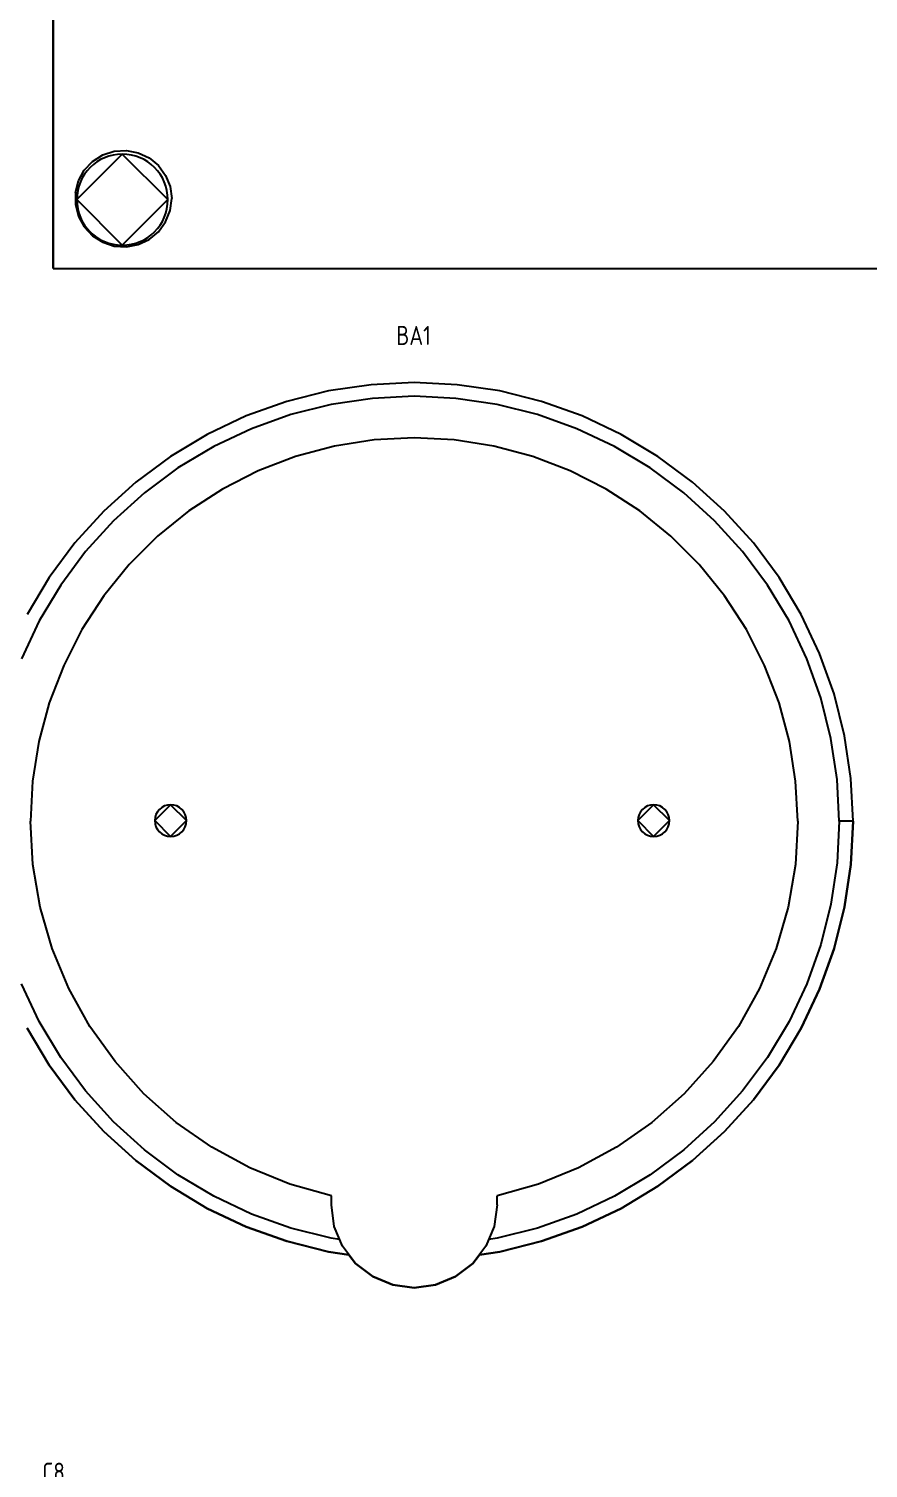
# Model space of a CAD drawing. Header units: inches. Extents: x 0 to 840, y -594 to 0.
# Drawn here: x 141.9 to 202.7, y -261.3 to -157 of the extents above; entities that cross this region are included whole.
import ezdxf

# ---------------------------------------------------------------- set-up
doc = ezdxf.new("R2010")
doc.units = ezdxf.units.IN
doc.header["$MEASUREMENT"] = 0
doc.styles.add('GOST type A0', font='', dxfattribs={"oblique": 15, "height": 5})
doc.styles.get('GOST type A0').set_extended_font_data('GOST type A')

msp = doc.modelspace()

# ---------------------------------------------------------------- linework, layer by layer
at = {"color": 18, "true_color": 0x000000}
for p, q in [((143.65, -54.35), (143.65, -174.35)), ((143.65, -174.35), (143.65, -54.35)), ((143.65, -54.35), (143.65, -174.35)), ((143.65, -174.35), (143.65, -54.35)), ((147.24, -166.11), (148.07, -165.84)), ((147.24, -166.11), (148.07, -165.84)), ((148.07, -165.84), (148.95, -165.78)), ((148.07, -165.84), (148.95, -165.78)), ((148.95, -165.78), (149.81, -165.95)), ((148.95, -165.78), (149.81, -165.95)), ((148.65, -166.05), (145.35, -169.35)), ((145.89, -167.22), (146.5, -166.58)), ((145.89, -167.22), (146.5, -166.58)), ((146.5, -166.58), (147.24, -166.11)), ((146.5, -166.58), (147.24, -166.11)), ((151.95, -169.35), (148.65, -166.05)), ((149.81, -165.95), (150.6, -166.32)), ((149.81, -165.95), (150.6, -166.32)), ((150.6, -166.32), (151.28, -166.88)), ((150.6, -166.32), (151.28, -166.88)), ((151.28, -166.88), (151.79, -167.59)), ((151.28, -166.88), (151.79, -167.59)), ((145.47, -167.99), (145.89, -167.22)), ((145.47, -167.99), (145.89, -167.22)), ((151.79, -167.59), (152.12, -168.4)), ((151.79, -167.59), (152.12, -168.4)), ((145.25, -168.84), (145.47, -167.99)), ((145.25, -168.84), (145.47, -167.99)), ((145.25, -168.84), (145.25, -169.71)), ((145.25, -168.84), (145.25, -169.71)), ((152.12, -168.4), (152.23, -169.27)), ((152.12, -168.4), (152.23, -169.27)), ((145.25, -169.71), (145.47, -170.56)), ((145.25, -169.71), (145.47, -170.56)), ((145.35, -169.35), (148.65, -172.65)), ((148.65, -172.65), (151.95, -169.35)), ((152.12, -170.14), (152.23, -169.27)), ((152.12, -170.14), (152.23, -169.27)), ((145.47, -170.56), (145.89, -171.33)), ((145.47, -170.56), (145.89, -171.33)), ((151.28, -171.67), (151.79, -170.96)), ((151.28, -171.67), (151.79, -170.96)), ((151.79, -170.96), (152.12, -170.14)), ((151.79, -170.96), (152.12, -170.14)), ((145.89, -171.33), (146.5, -171.97)), ((145.89, -171.33), (146.5, -171.97)), ((146.5, -171.97), (147.24, -172.44)), ((146.5, -171.97), (147.24, -172.44)), ((150.6, -172.23), (151.28, -171.67)), ((150.6, -172.23), (151.28, -171.67)), ((147.24, -172.44), (148.07, -172.71)), ((147.24, -172.44), (148.07, -172.71)), ((148.07, -172.71), (148.95, -172.77)), ((148.07, -172.71), (148.95, -172.77)), ((148.95, -172.77), (149.81, -172.6)), ((148.95, -172.77), (149.81, -172.6)), ((149.81, -172.6), (150.6, -172.23)), ((149.81, -172.6), (150.6, -172.23)), ((143.65, -174.35), (339.65, -174.35)), ((143.65, -174.35), (339.65, -174.35)), ((143.65, -174.35), (339.65, -174.35)), ((143.65, -174.35), (339.65, -174.35)), ((163.59, -183.21), (160.56, -183.97)), ((163.59, -183.21), (160.56, -183.97)), ((163.59, -183.21), (160.56, -183.97)), ((163.59, -183.21), (160.56, -183.97)), ((166.68, -182.76), (163.59, -183.21)), ((166.68, -182.76), (163.59, -183.21)), ((166.68, -182.76), (163.59, -183.21)), ((166.68, -182.76), (163.59, -183.21)), ((169.8, -182.6), (166.68, -182.76)), ((169.8, -182.6), (166.68, -182.76)), ((169.8, -182.6), (166.68, -182.76)), ((169.8, -182.6), (166.68, -182.76)), ((172.91, -182.76), (169.8, -182.6)), ((172.91, -182.76), (169.8, -182.6)), ((172.91, -182.76), (169.8, -182.6)), ((172.91, -182.76), (169.8, -182.6)), ((176, -183.21), (172.91, -182.76)), ((176, -183.21), (172.91, -182.76)), ((176, -183.21), (172.91, -182.76)), ((176, -183.21), (172.91, -182.76)), ((179.03, -183.97), (176, -183.21)), ((179.03, -183.97), (176, -183.21)), ((179.03, -183.97), (176, -183.21)), ((179.03, -183.97), (176, -183.21)), ((160.56, -183.97), (157.63, -185.02)), ((160.56, -183.97), (157.63, -185.02)), ((160.56, -183.97), (157.63, -185.02)), ((160.56, -183.97), (157.63, -185.02)), ((163.79, -184.2), (160.86, -184.93)), ((163.79, -184.2), (160.86, -184.93)), ((166.78, -183.75), (163.79, -184.2)), ((166.78, -183.75), (163.79, -184.2)), ((169.8, -183.6), (166.78, -183.75)), ((169.8, -183.6), (166.78, -183.75)), ((172.81, -183.75), (169.8, -183.6)), ((172.81, -183.75), (169.8, -183.6)), ((175.8, -184.2), (172.81, -183.75)), ((175.8, -184.2), (172.81, -183.75)), ((178.74, -184.93), (175.8, -184.2)), ((178.74, -184.93), (175.8, -184.2)), ((181.97, -185.02), (179.03, -183.97)), ((181.97, -185.02), (179.03, -183.97)), ((181.97, -185.02), (179.03, -183.97)), ((181.97, -185.02), (179.03, -183.97)), ((157.63, -185.02), (154.81, -186.36)), ((157.63, -185.02), (154.81, -186.36)), ((157.63, -185.02), (154.81, -186.36)), ((157.63, -185.02), (154.81, -186.36)), ((160.86, -184.93), (158.01, -185.95)), ((160.86, -184.93), (158.01, -185.95)), ((181.58, -185.95), (178.74, -184.93)), ((181.58, -185.95), (178.74, -184.93)), ((184.79, -186.36), (181.97, -185.02)), ((184.79, -186.36), (181.97, -185.02)), ((184.79, -186.36), (181.97, -185.02)), ((184.79, -186.36), (181.97, -185.02)), ((154.81, -186.36), (152.13, -187.96)), ((154.81, -186.36), (152.13, -187.96)), ((154.81, -186.36), (152.13, -187.96)), ((154.81, -186.36), (152.13, -187.96)), ((158.01, -185.95), (155.28, -187.24)), ((158.01, -185.95), (155.28, -187.24)), ((169.8, -186.6), (166.89, -186.76)), ((169.8, -186.6), (166.89, -186.76)), ((172.7, -186.76), (169.8, -186.6)), ((172.7, -186.76), (169.8, -186.6)), ((184.31, -187.24), (181.58, -185.95)), ((184.31, -187.24), (181.58, -185.95)), ((187.46, -187.96), (184.79, -186.36)), ((187.46, -187.96), (184.79, -186.36)), ((187.46, -187.96), (184.79, -186.36)), ((187.46, -187.96), (184.79, -186.36)), ((155.28, -187.24), (152.68, -188.79)), ((155.28, -187.24), (152.68, -188.79)), ((164.02, -187.21), (161.21, -187.96)), ((164.02, -187.21), (161.21, -187.96)), ((166.89, -186.76), (164.02, -187.21)), ((166.89, -186.76), (164.02, -187.21)), ((175.58, -187.21), (172.7, -186.76)), ((175.58, -187.21), (172.7, -186.76)), ((178.39, -187.96), (175.58, -187.21)), ((178.39, -187.96), (175.58, -187.21)), ((186.91, -188.79), (184.31, -187.24)), ((186.91, -188.79), (184.31, -187.24)), ((152.13, -187.96), (149.62, -189.82)), ((152.13, -187.96), (149.62, -189.82)), ((152.13, -187.96), (149.62, -189.82)), ((152.13, -187.96), (149.62, -189.82)), ((152.68, -188.79), (150.26, -190.6)), ((152.68, -188.79), (150.26, -190.6)), ((161.21, -187.96), (158.49, -189.01)), ((161.21, -187.96), (158.49, -189.01)), ((181.1, -189.01), (178.39, -187.96)), ((181.1, -189.01), (178.39, -187.96)), ((189.34, -190.6), (186.91, -188.79)), ((189.34, -190.6), (186.91, -188.79)), ((189.97, -189.82), (187.46, -187.96)), ((189.97, -189.82), (187.46, -187.96)), ((189.97, -189.82), (187.46, -187.96)), ((189.97, -189.82), (187.46, -187.96)), ((149.62, -189.82), (147.31, -191.92)), ((149.62, -189.82), (147.31, -191.92)), ((149.62, -189.82), (147.31, -191.92)), ((149.62, -189.82), (147.31, -191.92)), ((158.49, -189.01), (155.9, -190.33)), ((158.49, -189.01), (155.9, -190.33)), ((183.7, -190.33), (181.1, -189.01)), ((183.7, -190.33), (181.1, -189.01)), ((192.28, -191.92), (189.97, -189.82)), ((192.28, -191.92), (189.97, -189.82)), ((192.28, -191.92), (189.97, -189.82)), ((192.28, -191.92), (189.97, -189.82)), ((150.26, -190.6), (148.02, -192.62)), ((150.26, -190.6), (148.02, -192.62)), ((155.9, -190.33), (153.46, -191.91)), ((155.9, -190.33), (153.46, -191.91)), ((186.14, -191.91), (183.7, -190.33)), ((186.14, -191.91), (183.7, -190.33)), ((191.57, -192.62), (189.34, -190.6)), ((191.57, -192.62), (189.34, -190.6)), ((147.31, -191.92), (145.21, -194.23)), ((147.31, -191.92), (145.21, -194.23)), ((147.31, -191.92), (145.21, -194.23)), ((147.31, -191.92), (145.21, -194.23)), ((153.46, -191.91), (151.19, -193.74)), ((153.46, -191.91), (151.19, -193.74)), ((188.4, -193.74), (186.14, -191.91)), ((188.4, -193.74), (186.14, -191.91)), ((194.38, -194.23), (192.28, -191.92)), ((194.38, -194.23), (192.28, -191.92)), ((194.38, -194.23), (192.28, -191.92)), ((194.38, -194.23), (192.28, -191.92)), ((148.02, -192.62), (145.99, -194.86)), ((148.02, -192.62), (145.99, -194.86)), ((193.6, -194.86), (191.57, -192.62)), ((193.6, -194.86), (191.57, -192.62)), ((151.19, -193.74), (149.14, -195.8)), ((151.19, -193.74), (149.14, -195.8)), ((190.46, -195.8), (188.4, -193.74)), ((190.46, -195.8), (188.4, -193.74)), ((145.21, -194.23), (143.36, -196.74)), ((145.21, -194.23), (143.36, -196.74)), ((145.21, -194.23), (143.36, -196.74)), ((145.21, -194.23), (143.36, -196.74)), ((145.99, -194.86), (144.19, -197.29)), ((145.99, -194.86), (144.19, -197.29)), ((195.41, -197.29), (193.6, -194.86)), ((195.41, -197.29), (193.6, -194.86)), ((196.24, -196.74), (194.38, -194.23)), ((196.24, -196.74), (194.38, -194.23)), ((196.24, -196.74), (194.38, -194.23)), ((196.24, -196.74), (194.38, -194.23)), ((149.14, -195.8), (147.31, -198.06)), ((149.14, -195.8), (147.31, -198.06)), ((192.29, -198.06), (190.46, -195.8)), ((192.29, -198.06), (190.46, -195.8)), ((143.36, -196.74), (141.75, -199.41)), ((143.36, -196.74), (141.75, -199.41)), ((143.36, -196.74), (141.75, -199.41)), ((143.36, -196.74), (141.75, -199.41)), ((197.84, -199.41), (196.24, -196.74)), ((197.84, -199.41), (196.24, -196.74)), ((197.84, -199.41), (196.24, -196.74)), ((197.84, -199.41), (196.24, -196.74)), ((144.19, -197.29), (142.63, -199.88)), ((144.19, -197.29), (142.63, -199.88)), ((147.31, -198.06), (145.72, -200.5)), ((147.31, -198.06), (145.72, -200.5)), ((193.87, -200.5), (192.29, -198.06)), ((193.87, -200.5), (192.29, -198.06)), ((196.96, -199.88), (195.41, -197.29)), ((196.96, -199.88), (195.41, -197.29)), ((142.63, -199.88), (141.34, -202.62)), ((142.63, -199.88), (141.34, -202.62)), ((198.25, -202.62), (196.96, -199.88)), ((198.25, -202.62), (196.96, -199.88)), ((199.18, -202.23), (197.84, -199.41)), ((199.18, -202.23), (197.84, -199.41)), ((199.18, -202.23), (197.84, -199.41)), ((199.18, -202.23), (197.84, -199.41)), ((145.72, -200.5), (144.4, -203.1)), ((145.72, -200.5), (144.4, -203.1)), ((195.19, -203.1), (193.87, -200.5)), ((195.19, -203.1), (193.87, -200.5)), ((200.23, -205.17), (199.18, -202.23)), ((200.23, -205.17), (199.18, -202.23)), ((200.23, -205.17), (199.18, -202.23)), ((200.23, -205.17), (199.18, -202.23)), ((144.4, -203.1), (143.36, -205.81)), ((144.4, -203.1), (143.36, -205.81)), ((196.24, -205.81), (195.19, -203.1)), ((196.24, -205.81), (195.19, -203.1)), ((199.27, -205.46), (198.25, -202.62)), ((199.27, -205.46), (198.25, -202.62)), ((200, -208.4), (199.27, -205.46)), ((200, -208.4), (199.27, -205.46)), ((200.98, -208.2), (200.23, -205.17)), ((200.98, -208.2), (200.23, -205.17)), ((200.98, -208.2), (200.23, -205.17)), ((200.98, -208.2), (200.23, -205.17)), ((143.36, -205.81), (142.6, -208.62)), ((143.36, -205.81), (142.6, -208.62)), ((196.99, -208.62), (196.24, -205.81)), ((196.99, -208.62), (196.24, -205.81)), ((142.6, -208.62), (142.15, -211.5)), ((142.6, -208.62), (142.15, -211.5)), ((197.44, -211.5), (196.99, -208.62)), ((197.44, -211.5), (196.99, -208.62)), ((200.45, -211.38), (200, -208.4)), ((200.45, -211.38), (200, -208.4)), ((201.44, -211.29), (200.98, -208.2)), ((201.44, -211.29), (200.98, -208.2)), ((201.44, -211.29), (200.98, -208.2)), ((201.44, -211.29), (200.98, -208.2)), ((142.15, -211.5), (142, -214.4)), ((142.15, -211.5), (142, -214.4)), ((197.6, -214.4), (197.44, -211.5)), ((197.6, -214.4), (197.44, -211.5)), ((200.6, -214.4), (200.45, -211.38)), ((200.6, -214.4), (200.45, -211.38)), ((201.6, -214.4), (201.44, -211.29)), ((201.6, -214.4), (201.44, -211.29)), ((201.6, -214.4), (201.44, -211.29)), ((201.6, -214.4), (201.44, -211.29)), ((152.15, -213.2), (151, -214.35)), ((153.3, -214.35), (152.15, -213.2)), ((187.15, -213.2), (186, -214.35)), ((188.3, -214.35), (187.15, -213.2)), ((142.17, -217.53), (142, -214.4)), ((142.17, -217.53), (142, -214.4)), ((151, -214.35), (152.15, -215.5)), ((152.15, -215.5), (153.3, -214.35)), ((186, -214.35), (187.15, -215.5)), ((187.15, -215.5), (188.3, -214.35)), ((197.6, -214.4), (197.42, -217.53)), ((197.6, -214.4), (197.42, -217.53)), ((200.6, -214.4), (200.45, -217.42)), ((200.6, -214.4), (200.45, -217.42)), ((200.85, -214.4), (200.6, -214.4)), ((200.85, -214.4), (200.6, -214.4)), ((201.1, -214.4), (200.85, -214.4)), ((201.1, -214.4), (200.85, -214.4)), ((201.3, -214.4), (201.1, -214.4)), ((201.3, -214.4), (201.1, -214.4)), ((201.46, -214.4), (201.3, -214.4)), ((201.46, -214.4), (201.3, -214.4)), ((201.44, -217.52), (201.6, -214.4)), ((201.6, -214.4), (201.44, -217.52)), ((201.44, -217.52), (201.6, -214.4)), ((201.6, -214.4), (201.44, -217.52)), ((201.56, -214.4), (201.46, -214.4)), ((201.56, -214.4), (201.46, -214.4)), ((201.6, -214.4), (201.56, -214.4)), ((201.6, -214.4), (201.56, -214.4)), ((142.7, -220.62), (142.17, -217.53)), ((142.7, -220.62), (142.17, -217.53)), ((197.42, -217.53), (196.89, -220.62)), ((197.42, -217.53), (196.89, -220.62)), ((200.45, -217.42), (200, -220.41)), ((200.45, -217.42), (200, -220.41)), ((200.98, -220.61), (201.44, -217.52)), ((201.44, -217.52), (200.98, -220.61)), ((200.98, -220.61), (201.44, -217.52)), ((201.44, -217.52), (200.98, -220.61)), ((143.57, -223.63), (142.7, -220.62)), ((143.57, -223.63), (142.7, -220.62)), ((196.89, -220.62), (196.02, -223.63)), ((196.89, -220.62), (196.02, -223.63)), ((200, -220.41), (199.27, -223.34)), ((200, -220.41), (199.27, -223.34)), ((200.23, -223.63), (200.98, -220.61)), ((200.98, -220.61), (200.23, -223.63)), ((200.23, -223.63), (200.98, -220.61)), ((200.98, -220.61), (200.23, -223.63)), ((144.78, -226.52), (143.57, -223.63)), ((144.78, -226.52), (143.57, -223.63)), ((196.02, -223.63), (194.82, -226.52)), ((196.02, -223.63), (194.82, -226.52)), ((199.27, -223.34), (198.25, -226.19)), ((199.27, -223.34), (198.25, -226.19)), ((199.18, -226.57), (200.23, -223.63)), ((200.23, -223.63), (199.18, -226.57)), ((199.18, -226.57), (200.23, -223.63)), ((200.23, -223.63), (199.18, -226.57)), ((142.63, -228.92), (141.34, -226.19)), ((142.63, -228.92), (141.34, -226.19)), ((198.25, -226.19), (196.96, -228.92)), ((198.25, -226.19), (196.96, -228.92)), ((146.3, -229.26), (144.78, -226.52)), ((146.3, -229.26), (144.78, -226.52)), ((194.82, -226.52), (193.29, -229.26)), ((194.82, -226.52), (193.29, -229.26)), ((197.84, -229.39), (199.18, -226.57)), ((199.18, -226.57), (197.84, -229.39)), ((197.84, -229.39), (199.18, -226.57)), ((199.18, -226.57), (197.84, -229.39)), ((141.75, -229.39), (143.36, -232.07)), ((143.36, -232.07), (141.75, -229.39)), ((141.75, -229.39), (143.36, -232.07)), ((143.36, -232.07), (141.75, -229.39)), ((144.19, -231.52), (142.63, -228.92)), ((144.19, -231.52), (142.63, -228.92)), ((148.12, -231.81), (146.3, -229.26)), ((148.12, -231.81), (146.3, -229.26)), ((193.29, -229.26), (191.47, -231.81)), ((193.29, -229.26), (191.47, -231.81)), ((196.96, -228.92), (195.41, -231.52)), ((196.96, -228.92), (195.41, -231.52)), ((196.24, -232.07), (197.84, -229.39)), ((197.84, -229.39), (196.24, -232.07)), ((196.24, -232.07), (197.84, -229.39)), ((197.84, -229.39), (196.24, -232.07)), ((145.99, -233.94), (144.19, -231.52)), ((145.99, -233.94), (144.19, -231.52)), ((195.41, -231.52), (193.6, -233.94)), ((195.41, -231.52), (193.6, -233.94)), ((143.36, -232.07), (145.21, -234.58)), ((145.21, -234.58), (143.36, -232.07)), ((143.36, -232.07), (145.21, -234.58)), ((145.21, -234.58), (143.36, -232.07)), ((150.22, -234.14), (148.12, -231.81)), ((150.22, -234.14), (148.12, -231.81)), ((191.47, -231.81), (189.37, -234.14)), ((191.47, -231.81), (189.37, -234.14)), ((194.38, -234.58), (196.24, -232.07)), ((196.24, -232.07), (194.38, -234.58)), ((194.38, -234.58), (196.24, -232.07)), ((196.24, -232.07), (194.38, -234.58)), ((145.21, -234.58), (147.31, -236.89)), ((147.31, -236.89), (145.21, -234.58)), ((145.21, -234.58), (147.31, -236.89)), ((147.31, -236.89), (145.21, -234.58)), ((148.02, -236.18), (145.99, -233.94)), ((148.02, -236.18), (145.99, -233.94)), ((152.56, -236.22), (150.22, -234.14)), ((152.56, -236.22), (150.22, -234.14)), ((189.37, -234.14), (187.03, -236.22)), ((189.37, -234.14), (187.03, -236.22)), ((193.6, -233.94), (191.57, -236.18)), ((193.6, -233.94), (191.57, -236.18)), ((192.28, -236.89), (194.38, -234.58)), ((194.38, -234.58), (192.28, -236.89)), ((192.28, -236.89), (194.38, -234.58)), ((194.38, -234.58), (192.28, -236.89)), ((150.26, -238.21), (148.02, -236.18)), ((150.26, -238.21), (148.02, -236.18)), ((155.13, -238.02), (152.56, -236.22)), ((155.13, -238.02), (152.56, -236.22)), ((187.03, -236.22), (184.47, -238.02)), ((187.03, -236.22), (184.47, -238.02)), ((191.57, -236.18), (189.34, -238.21)), ((191.57, -236.18), (189.34, -238.21)), ((147.31, -236.89), (149.62, -238.99)), ((149.62, -238.99), (147.31, -236.89)), ((147.31, -236.89), (149.62, -238.99)), ((149.62, -238.99), (147.31, -236.89)), ((189.97, -238.99), (192.28, -236.89)), ((192.28, -236.89), (189.97, -238.99)), ((189.97, -238.99), (192.28, -236.89)), ((192.28, -236.89), (189.97, -238.99)), ((152.68, -240.01), (150.26, -238.21)), ((152.68, -240.01), (150.26, -238.21)), ((157.88, -239.52), (155.13, -238.02)), ((157.88, -239.52), (155.13, -238.02)), ((184.47, -238.02), (181.71, -239.52)), ((184.47, -238.02), (181.71, -239.52)), ((189.34, -238.21), (186.91, -240.01)), ((189.34, -238.21), (186.91, -240.01)), ((149.62, -238.99), (152.13, -240.84)), ((152.13, -240.84), (149.62, -238.99)), ((149.62, -238.99), (152.13, -240.84)), ((152.13, -240.84), (149.62, -238.99)), ((160.78, -240.7), (157.88, -239.52)), ((160.78, -240.7), (157.88, -239.52)), ((181.71, -239.52), (178.81, -240.7)), ((181.71, -239.52), (178.81, -240.7)), ((187.46, -240.84), (189.97, -238.99)), ((189.97, -238.99), (187.46, -240.84)), ((187.46, -240.84), (189.97, -238.99)), ((189.97, -238.99), (187.46, -240.84)), ((152.13, -240.84), (154.81, -242.45)), ((154.81, -242.45), (152.13, -240.84)), ((152.13, -240.84), (154.81, -242.45)), ((154.81, -242.45), (152.13, -240.84)), ((155.28, -241.57), (152.68, -240.01)), ((155.28, -241.57), (152.68, -240.01)), ((163.8, -241.55), (160.78, -240.7)), ((163.8, -241.55), (160.78, -240.7)), ((178.81, -240.7), (175.8, -241.55)), ((178.81, -240.7), (175.8, -241.55)), ((186.91, -240.01), (184.31, -241.57)), ((186.91, -240.01), (184.31, -241.57)), ((184.79, -242.45), (187.46, -240.84)), ((187.46, -240.84), (184.79, -242.45)), ((184.79, -242.45), (187.46, -240.84)), ((187.46, -240.84), (184.79, -242.45)), ((158.01, -242.86), (155.28, -241.57)), ((158.01, -242.86), (155.28, -241.57)), ((163.8, -242.2), (163.8, -241.55)), ((163.8, -242.2), (163.8, -241.55)), ((175.8, -242.2), (175.8, -241.55)), ((175.8, -242.2), (175.8, -241.55)), ((184.31, -241.57), (181.58, -242.86)), ((184.31, -241.57), (181.58, -242.86)), ((154.81, -242.45), (157.63, -243.78)), ((157.63, -243.78), (154.81, -242.45)), ((154.81, -242.45), (157.63, -243.78)), ((157.63, -243.78), (154.81, -242.45)), ((160.86, -243.88), (158.01, -242.86)), ((160.86, -243.88), (158.01, -242.86)), ((164, -243.76), (163.8, -242.2)), ((164, -243.76), (163.8, -242.2)), ((175.8, -242.2), (175.59, -243.76)), ((175.8, -242.2), (175.59, -243.76)), ((181.58, -242.86), (178.74, -243.88)), ((181.58, -242.86), (178.74, -243.88)), ((181.97, -243.78), (184.79, -242.45)), ((184.79, -242.45), (181.97, -243.78)), ((181.97, -243.78), (184.79, -242.45)), ((184.79, -242.45), (181.97, -243.78)), ((157.63, -243.78), (160.56, -244.83)), ((160.56, -244.83), (157.63, -243.78)), ((157.63, -243.78), (160.56, -244.83)), ((160.56, -244.83), (157.63, -243.78)), ((163.79, -244.61), (160.86, -243.88)), ((163.79, -244.61), (160.86, -243.88)), ((164.6, -245.2), (164, -243.76)), ((164.6, -245.2), (164, -243.76)), ((175.59, -243.76), (174.99, -245.2)), ((175.59, -243.76), (174.99, -245.2)), ((178.74, -243.88), (175.8, -244.61)), ((178.74, -243.88), (175.8, -244.61)), ((179.03, -244.83), (181.97, -243.78)), ((181.97, -243.78), (179.03, -244.83)), ((179.03, -244.83), (181.97, -243.78)), ((181.97, -243.78), (179.03, -244.83)), ((160.56, -244.83), (163.59, -245.59)), ((163.59, -245.59), (160.56, -244.83)), ((160.56, -244.83), (163.59, -245.59)), ((163.59, -245.59), (160.56, -244.83)), ((164.39, -244.7), (163.79, -244.61)), ((164.39, -244.7), (163.79, -244.61)), ((175.8, -244.61), (175.2, -244.7)), ((175.8, -244.61), (175.2, -244.7)), ((176, -245.59), (179.03, -244.83)), ((179.03, -244.83), (176, -245.59)), ((176, -245.59), (179.03, -244.83)), ((179.03, -244.83), (176, -245.59)), ((163.59, -245.59), (165.07, -245.81)), ((165.07, -245.81), (163.59, -245.59)), ((163.59, -245.59), (165.07, -245.81)), ((165.07, -245.81), (163.59, -245.59)), ((165.55, -246.45), (164.6, -245.2)), ((165.55, -246.45), (164.6, -245.2)), ((165.07, -245.81), (165.55, -246.45)), ((165.07, -245.81), (165.55, -246.45)), ((174.99, -245.2), (174.04, -246.45)), ((174.99, -245.2), (174.04, -246.45)), ((174.04, -246.45), (174.53, -245.81)), ((174.04, -246.45), (174.53, -245.81)), ((174.53, -245.81), (176, -245.59)), ((176, -245.59), (174.53, -245.81)), ((174.53, -245.81), (176, -245.59)), ((176, -245.59), (174.53, -245.81)), ((165.55, -246.45), (166.8, -247.4)), ((166.8, -247.4), (165.55, -246.45)), ((165.55, -246.45), (166.8, -247.4)), ((166.8, -247.4), (165.55, -246.45)), ((172.8, -247.4), (174.04, -246.45)), ((174.04, -246.45), (172.8, -247.4)), ((172.8, -247.4), (174.04, -246.45)), ((174.04, -246.45), (172.8, -247.4)), ((166.8, -247.4), (168.24, -248)), ((168.24, -248), (166.8, -247.4)), ((166.8, -247.4), (168.24, -248)), ((168.24, -248), (166.8, -247.4)), ((168.24, -248), (169.8, -248.2)), ((169.8, -248.2), (168.24, -248)), ((168.24, -248), (169.8, -248.2)), ((169.8, -248.2), (168.24, -248)), ((169.8, -248.2), (171.35, -248)), ((171.35, -248), (169.8, -248.2)), ((169.8, -248.2), (171.35, -248)), ((171.35, -248), (169.8, -248.2)), ((171.35, -248), (172.8, -247.4)), ((172.8, -247.4), (171.35, -248)), ((171.35, -248), (172.8, -247.4)), ((172.8, -247.4), (171.35, -248))]:
    msp.add_line(p, q, dxfattribs=at)
for centre, radius, start, end in [((148.65, -169.35), 3.3, 90, 180), ((148.65, -169.35), 3.3, 0, 90), ((148.65, -169.35), 3.3, 180, 270), ((148.65, -169.35), 3.3, 270, 0), ((152.15, -214.35), 1.15, 90, 180), ((152.15, -214.35), 1.15, 0, 90), ((187.15, -214.35), 1.15, 90, 180), ((187.15, -214.35), 1.15, 0, 90), ((152.15, -214.35), 1.15, 180, 270), ((152.15, -214.35), 1.15, 270, 0), ((187.15, -214.35), 1.15, 180, 270), ((187.15, -214.35), 1.15, 270, 0)]:
    msp.add_arc(centre, radius, start, end, dxfattribs=at)

# ---------------------------------------------------------------- texts
at = {"color": 18, "true_color": 0x000000, "style": 'GOST type A0'}
for s, p in [('BA1', (168.5, -179.88)), ('C8', (142.85, -262.26))]:
    msp.add_text(s, height=1.38, dxfattribs=at).set_placement(p)

doc.saveas('drawing.dxf')
